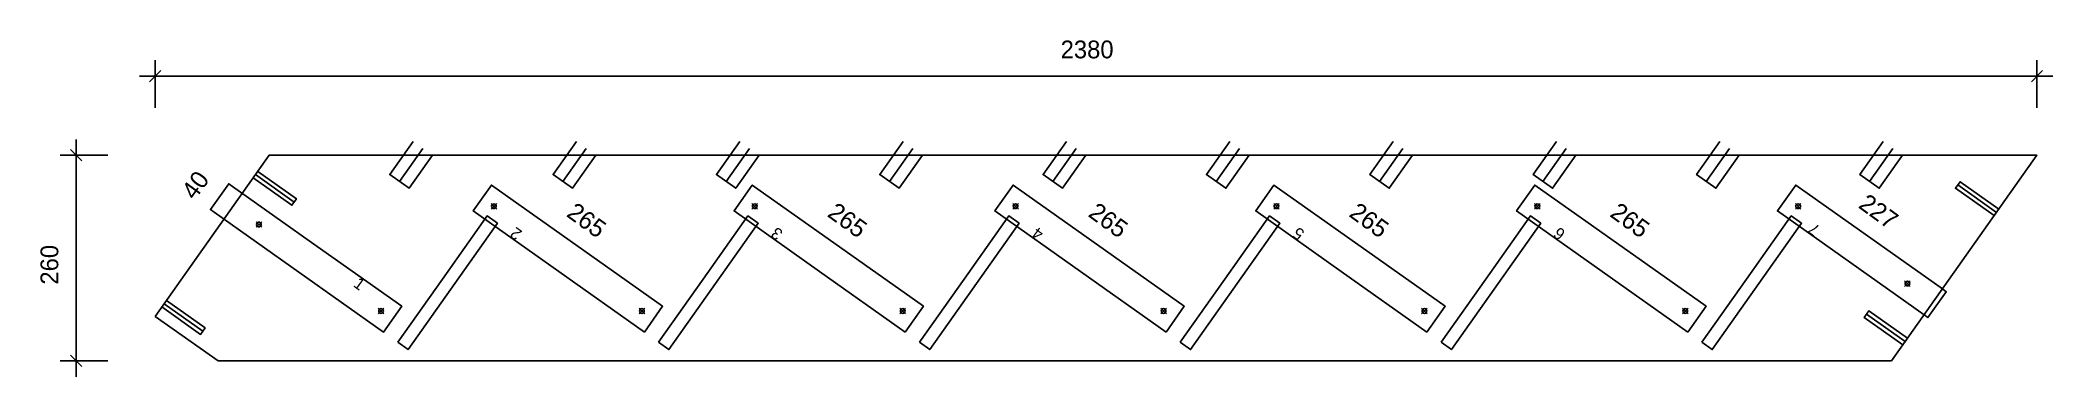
# Model space of a CAD drawing. Header units: millimetres. Extents: x -145 to 2400, y -20 to 405.
import ezdxf
from ezdxf.enums import TextEntityAlignment as Align

# ---------------------------------------------------------------- set-up
doc = ezdxf.new("R2010")
doc.units = ezdxf.units.MM
for name, color, linetype in [('CONTOUR', 7, 'CONTINUOUS'), ('CUT_RISER', 7, 'CONTINUOUS'), ('CUT_STEP', 7, 'CONTINUOUS'), ('CUT_STEPTEXT', 7, 'CONTINUOUS'), ('DIMLINES', 7, 'CONTINUOUS'), ('DIMLINESTEXT', 7, 'CONTINUOUS'), ('DRILLINGSOTHER', 7, 'CONTINUOUS'), ('DRILLINGSSIDE', 7, 'CONTINUOUS')]:
    doc.layers.add(name, color=color, linetype=linetype)

msp = doc.modelspace()

# ---------------------------------------------------------------- linework, layer by layer
at = {"layer": 'CONTOUR', "color": 0, "linetype": '0'}
msp.add_lwpolyline([(0, 56.302), (144.196, 260), (2380.182, 260), (2196.131, 0), (79.535, 0), (0, 56.302)], dxfattribs=at)
at = {"layer": 'CUT_RISER', "color": 1, "linetype": '1'}
for points in [[(306.817, 23.654), (363.331, 103.488), (419.845, 183.322), (432.904, 174.078), (319.876, 14.41), (306.817, 23.654)], [(636.746, 23.654), (693.259, 103.488), (749.773, 183.322), (762.832, 174.078), (649.805, 14.41), (636.746, 23.654)], [(966.674, 23.654), (1023.188, 103.488), (1079.701, 183.322), (1092.761, 174.078), (979.733, 14.41), (966.674, 23.654)], [(1296.602, 23.654), (1353.116, 103.488), (1409.63, 183.322), (1422.689, 174.078), (1309.661, 14.41), (1296.602, 23.654)], [(1626.53, 23.654), (1683.044, 103.488), (1739.558, 183.322), (1752.617, 174.078), (1639.59, 14.41), (1626.53, 23.654)], [(1956.459, 23.654), (2012.973, 103.488), (2069.486, 183.322), (2082.545, 174.078), (1969.518, 14.41), (1956.459, 23.654)]]:
    msp.add_lwpolyline(points, dxfattribs=at)
at = {"layer": 'CUT_STEP', "color": 1, "linetype": '1'}
for points in [[(97.896, 220.556), (204.934, 144.784), (311.972, 69.013), (288.861, 36.365), (74.785, 187.908), (69.888, 191.374), (92.999, 224.022), (97.896, 220.556)], [(618.789, 36.365), (510.527, 113.003), (402.264, 189.641), (425.376, 222.289), (641.9, 69.013), (618.789, 36.365)], [(948.718, 36.365), (840.455, 113.003), (732.193, 189.641), (755.304, 222.289), (971.829, 69.013), (948.718, 36.365)], [(1278.646, 36.365), (1170.383, 113.003), (1062.121, 189.641), (1085.232, 222.289), (1301.757, 69.013), (1278.646, 36.365)], [(1608.574, 36.365), (1500.312, 113.003), (1392.049, 189.641), (1415.16, 222.289), (1631.685, 69.013), (1608.574, 36.365)], [(1938.502, 36.365), (1830.24, 113.003), (1721.978, 189.641), (1745.089, 222.289), (1961.614, 69.013), (1938.502, 36.365)], [(2237.415, 58.321), (2144.661, 123.981), (2051.906, 189.641), (2075.017, 222.289), (2260.526, 90.968), (2265.424, 87.502), (2242.313, 54.854), (2237.415, 58.321)]]:
    msp.add_lwpolyline(points, dxfattribs=at)
at = {"layer": 'DIMLINES', "color": 0}
for p, q in [((-20, 360), (2400.182, 360)), ((7.071, 367.071), (-7.071, 352.929)), ((0, 380), (0, 320)), ((2387.253, 367.071), (2373.111, 352.929)), ((2380.182, 380), (2380.182, 320)), ((-120, 260), (-60, 260)), ((-107.071, 267.071), (-92.929, 252.929)), ((-100, -20), (-100, 280)), ((-120, 0), (-60, 0)), ((-107.071, 7.071), (-92.929, -7.071))]:
    msp.add_line(p, q, dxfattribs=at)
at = {"layer": 'DRILLINGSOTHER', "color": 3}
for p, q in [((432.047, 199.101), (424.976, 192.029)), ((424.977, 199.101), (432.046, 192.029)), ((761.975, 199.101), (754.904, 192.029)), ((754.905, 199.101), (761.974, 192.029)), ((1091.904, 199.101), (1084.833, 192.029)), ((1084.834, 199.101), (1091.903, 192.029)), ((1421.832, 199.101), (1414.761, 192.029)), ((1414.762, 199.101), (1421.831, 192.029)), ((1751.76, 199.101), (1744.689, 192.029)), ((1744.69, 199.101), (1751.759, 192.029)), ((2081.689, 199.101), (2074.618, 192.029)), ((2074.619, 199.101), (2081.688, 192.029)), ((134.767, 175.989), (127.695, 168.918)), ((127.697, 175.989), (134.765, 168.918)), ((2219.859, 101.291), (2212.788, 94.22)), ((2212.789, 101.291), (2219.858, 94.22)), ((289.261, 66.625), (282.189, 59.553)), ((282.191, 66.625), (289.259, 59.553)), ((619.189, 66.625), (612.118, 59.553)), ((612.119, 66.625), (619.188, 59.553)), ((949.117, 66.625), (942.046, 59.553)), ((942.047, 66.625), (949.116, 59.553)), ((1279.045, 66.625), (1271.974, 59.553)), ((1271.975, 66.625), (1279.044, 59.553)), ((1608.974, 66.625), (1601.903, 59.553)), ((1601.904, 66.625), (1608.973, 59.553)), ((1938.902, 66.625), (1931.831, 59.553)), ((1931.832, 66.625), (1938.901, 59.553))]:
    msp.add_line(p, q, dxfattribs=at)
for centre in [(428.512, 195.565), (758.44, 195.565), (1088.368, 195.565), (1418.296, 195.565), (1748.225, 195.565), (2078.153, 195.565), (131.231, 172.454), (2216.323, 97.756), (285.725, 63.089), (615.653, 63.089), (945.582, 63.089), (1275.51, 63.089), (1605.438, 63.089), (1935.367, 63.089)]:
    msp.add_circle(centre, 3, dxfattribs=at)
at = {"layer": 'DRILLINGSSIDE', "color": 3}
for p, q in [((338.566, 268.667), (308.963, 226.848)), ((545.179, 268.667), (515.576, 226.848)), ((751.792, 268.667), (722.189, 226.848)), ((958.405, 268.667), (928.802, 226.848)), ((1165.018, 268.667), (1135.414, 226.848)), ((1371.631, 268.667), (1342.027, 226.848)), ((1578.244, 268.667), (1548.64, 226.848)), ((1784.857, 268.667), (1755.253, 226.848)), ((1991.47, 268.667), (1961.866, 226.848)), ((2198.083, 268.667), (2168.479, 226.848)), ((126.863, 235.514), (175.835, 200.848)), ((2329.019, 187.725), (2280.048, 222.391)), ((11.307, 72.275), (60.279, 37.609)), ((2213.464, 24.486), (2164.492, 59.152))]:
    msp.add_line(p, q, dxfattribs=at)
at = {"layer": 'DRILLINGSSIDE', "color": 3, "linetype": '3'}
for points in [[(350.809, 260), (321.206, 218.181), (296.72, 235.514), (326.323, 277.333)], [(557.422, 260), (527.819, 218.181), (503.333, 235.514), (532.936, 277.333)], [(764.035, 260), (734.432, 218.181), (709.946, 235.514), (739.549, 277.333)], [(970.648, 260), (941.044, 218.181), (916.559, 235.514), (946.162, 277.333)], [(1177.261, 260), (1147.657, 218.181), (1123.172, 235.514), (1152.775, 277.333)], [(1383.874, 260), (1354.27, 218.181), (1329.784, 235.514), (1359.388, 277.333)], [(1590.487, 260), (1560.883, 218.181), (1536.397, 235.514), (1566.001, 277.333)], [(1797.1, 260), (1767.496, 218.181), (1743.01, 235.514), (1772.614, 277.333)], [(2003.713, 260), (1974.109, 218.181), (1949.623, 235.514), (1979.227, 277.333)], [(2210.325, 260), (2180.722, 218.181), (2156.236, 235.514), (2185.84, 277.333)], [(129.752, 239.595), (178.723, 204.929), (172.946, 196.767), (123.974, 231.433)], [(2326.131, 183.644), (2277.159, 218.31), (2282.937, 226.472), (2331.908, 191.806)], [(14.196, 76.356), (63.168, 41.69), (57.39, 33.528), (8.419, 68.194)], [(2210.575, 20.405), (2161.603, 55.071), (2167.381, 63.233), (2216.353, 28.567)]]:
    msp.add_lwpolyline(points, dxfattribs=at)

# ---------------------------------------------------------------- texts
at = {"layer": 'CUT_STEPTEXT'}
for s, rotation, p in [('2', 144, (456.396, 151.322)), ('3', 144, (786.324, 151.322)), ('4', 144, (1116.252, 151.322)), ('5', 144, (1446.181, 151.322)), ('6', 144, (1776.109, 151.322)), ('7', 144, (2098.283, 156.811)), ('1', 324, (258.453, 106.899))]:
    msp.add_text(s, height=15, rotation=rotation, dxfattribs=at).set_placement(p, align=Align.TOP_LEFT)
at = {"layer": 'DIMLINESTEXT'}
msp.add_text('2380', height=22.5, dxfattribs=at).set_placement((1145.329, 405), align=Align.TOP_LEFT)
for s, rotation, p in [('40', 54, (31.783, 215.431)), ('227', 324, (2166.371, 212.754)), ('265', 324, (532.237, 201.776)), ('265', 324, (862.166, 201.776)), ('265', 324, (1192.094, 201.776)), ('265', 324, (1522.022, 201.776)), ('265', 324, (1851.95, 201.776)), ('260', 90, (-145, 96.429))]:
    msp.add_text(s, height=22.5, rotation=rotation, dxfattribs=at).set_placement(p, align=Align.TOP_LEFT)

doc.saveas('drawing.dxf')
